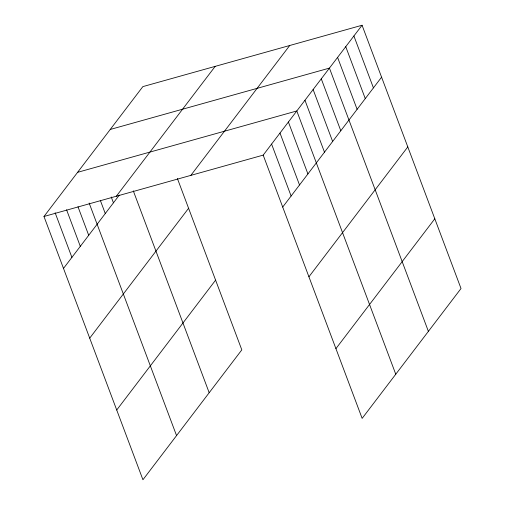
<?xml version="1.0" encoding="UTF-8"?>
<svg xmlns="http://www.w3.org/2000/svg" width="505" height="505" viewBox="0 0 505 505"><rect width="100%" height="100%" fill="white"/><g stroke="black" fill="none" stroke-linecap="round" stroke-linejoin="round"><path stroke-width="0.76" d="M177.394 178.499L241.813 349.877L142.934 479.75L43.979 216.487L142.858 86.614L362.066 25.25L461.021 288.513L362.142 418.386L263.187 155.123L362.066 25.25M116.32 196.237L215.193 66.363M63.497 268.414L119.325 195.088M190.852 175.374L289.725 45.5M89.713 338.154L188.592 208.281M116.724 410.009L215.597 280.136M282.705 207.056L381.584 77.177M308.921 276.797L407.8 146.917M335.926 348.646L434.805 218.772M110.229 129.469L329.437 68.106L428.391 331.375M77.6 172.331L296.807 110.967L395.762 374.23M43.979 216.487L263.187 155.123M353.904 35.962L373.429 87.895M345.748 46.681L365.266 98.608M337.592 57.393L357.111 109.326M321.275 78.824L340.799 130.751M313.119 89.537L332.637 141.469M304.963 100.255L324.481 152.182M288.399 122.008L307.917 173.935M279.997 133.049L299.515 184.975M271.595 144.083L291.114 196.016M133.295 190.846L209.184 392.732M111.233 196.975L113.436 202.827M100.325 200.378L105.274 213.546M89.145 203.048L176.554 435.594M77.991 206.772L88.716 235.298M66.565 209.764L80.308 246.339M55.133 212.763L71.906 257.373"/></g></svg>
